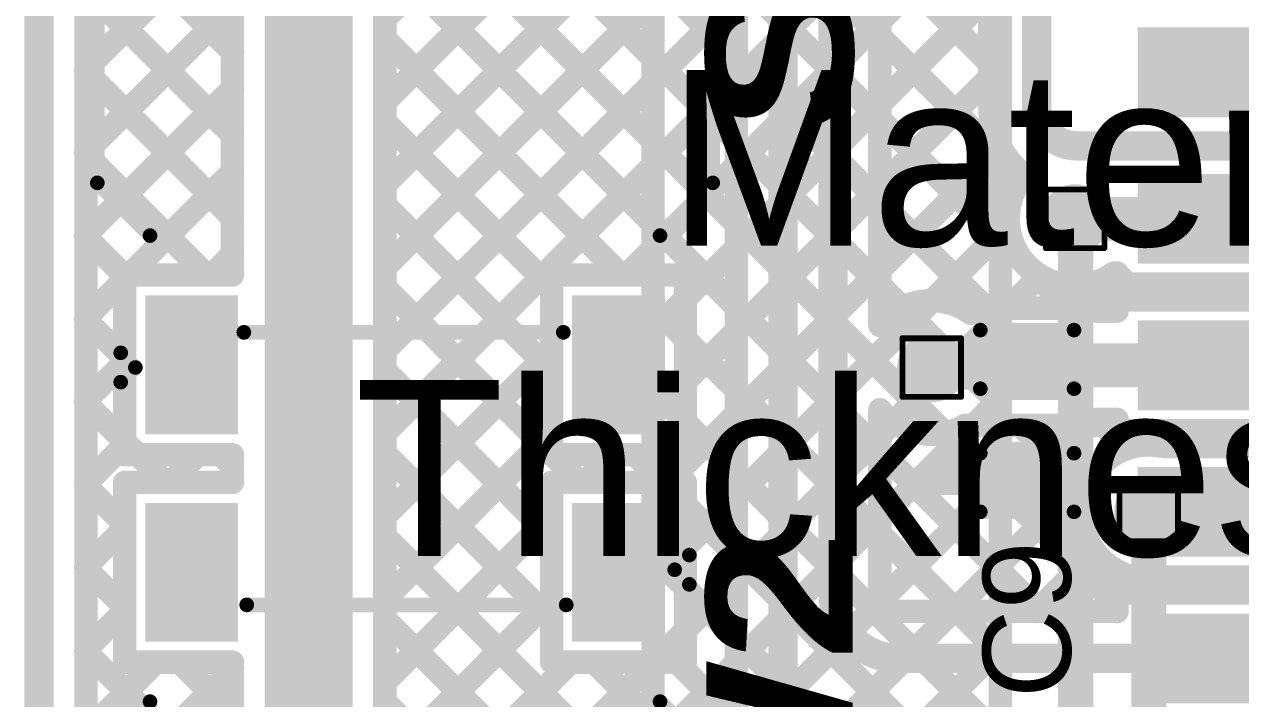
# Model space of a CAD drawing. Header units: inches. Extents: x -17 to 443, y -40 to 218.
# Drawn here: x 85.28 to 95.82, y 144 to 149.84 of the extents above; entities that cross this region are included whole.
import ezdxf

# ---------------------------------------------------------------- set-up
doc = ezdxf.new("R2010")
doc.units = ezdxf.units.IN
for name, color, linetype in [('Bottom Layer', 5, 'Continuous'), ('Drill Drawing', 1, 'Continuous'), ('Fabrication', 76, 'Continuous'), ('Top Layer', 1, 'Continuous'), ('Top Overlay', 2, 'Continuous'), ('Top Paste', 8, 'Continuous'), ('Top Solder', 216, 'Continuous'), ('Via Holes', 16, 'Continuous')]:
    doc.layers.add(name, color=color, linetype=linetype)
doc.styles.add('Arial', font='', dxfattribs={"height": 0.2})
doc.styles.add('Arial Black_Bold', font='', dxfattribs={"height": 0.2})
doc.styles.get('Arial').set_extended_font_data('Arial')
doc.styles.get('Arial Black_Bold').set_extended_font_data('Arial Black', bold=True)

# ---------------------------------------------------------------- blocks, each defined once
blk = doc.blocks.new('14_SO_26')
at = {"layer": 'Top Layer'}
for points in [[(-1.75, 4.097), (-1.75, 3.523), (-3.788, 3.523), (-3.788, 4.097)], [(3.788, 4.097), (3.788, 3.523), (1.75, 3.523), (1.75, 4.097)], [(-1.75, 2.827), (-1.75, 2.253), (-3.788, 2.253), (-3.788, 2.827)], [(3.788, 2.827), (3.788, 2.253), (1.75, 2.253), (1.75, 2.827)], [(-1.75, 1.557), (-1.75, 0.983), (-3.788, 0.983), (-3.788, 1.557)], [(3.788, 1.557), (3.788, 0.983), (1.75, 0.983), (1.75, 1.557)], [(-1.75, 0.287), (-1.75, -0.287), (-3.788, -0.287), (-3.788, 0.287)], [(3.788, 0.287), (3.788, -0.287), (1.75, -0.287), (1.75, 0.287)], [(-1.75, -0.983), (-1.75, -1.557), (-3.788, -1.557), (-3.788, -0.983)], [(3.788, -0.983), (3.788, -1.557), (1.75, -1.557), (1.75, -0.983)], [(-1.75, -2.253), (-1.75, -2.827), (-3.788, -2.827), (-3.788, -2.253)], [(3.788, -2.253), (3.788, -2.827), (1.75, -2.827), (1.75, -2.253)], [(-1.75, -3.523), (-1.75, -4.097), (-3.788, -4.097), (-3.788, -3.523)], [(3.788, -3.523), (3.788, -4.097), (1.75, -4.097), (1.75, -3.523)]]:
    blk.add_hatch(color=1, dxfattribs=at).paths.add_polyline_path(points)
at = {"layer": 'Top Paste'}
for points in [[(-1.75, 4.097), (-1.75, 3.523), (-3.788, 3.523), (-3.788, 4.097)], [(3.788, 4.097), (3.788, 3.523), (1.75, 3.523), (1.75, 4.097)], [(-1.75, 2.827), (-1.75, 2.253), (-3.788, 2.253), (-3.788, 2.827)], [(3.788, 2.827), (3.788, 2.253), (1.75, 2.253), (1.75, 2.827)], [(-1.75, 1.557), (-1.75, 0.983), (-3.788, 0.983), (-3.788, 1.557)], [(3.788, 1.557), (3.788, 0.983), (1.75, 0.983), (1.75, 1.557)], [(-1.75, 0.287), (-1.75, -0.287), (-3.788, -0.287), (-3.788, 0.287)], [(3.788, 0.287), (3.788, -0.287), (1.75, -0.287), (1.75, 0.287)], [(-1.75, -0.983), (-1.75, -1.557), (-3.788, -1.557), (-3.788, -0.983)], [(3.788, -0.983), (3.788, -1.557), (1.75, -1.557), (1.75, -0.983)], [(-1.75, -2.253), (-1.75, -2.827), (-3.788, -2.827), (-3.788, -2.253)], [(3.788, -2.253), (3.788, -2.827), (1.75, -2.827), (1.75, -2.253)], [(-1.75, -3.523), (-1.75, -4.097), (-3.788, -4.097), (-3.788, -3.523)], [(3.788, -3.523), (3.788, -4.097), (1.75, -4.097), (1.75, -3.523)]]:
    blk.add_hatch(color=8, dxfattribs=at).paths.add_polyline_path(points)
at = {"layer": 'Top Solder'}
for points in [[(-1.649, 4.199), (-1.649, 3.421), (-3.89, 3.421), (-3.89, 4.199)], [(3.89, 4.199), (3.89, 3.421), (1.649, 3.421), (1.649, 4.199)], [(-1.649, 2.929), (-1.649, 2.151), (-3.89, 2.151), (-3.89, 2.929)], [(3.89, 2.929), (3.89, 2.151), (1.649, 2.151), (1.649, 2.929)], [(-1.649, 1.659), (-1.649, 0.881), (-3.89, 0.881), (-3.89, 1.659)], [(3.89, 1.659), (3.89, 0.881), (1.649, 0.881), (1.649, 1.659)], [(-1.649, 0.389), (-1.649, -0.389), (-3.89, -0.389), (-3.89, 0.389)], [(3.89, 0.389), (3.89, -0.389), (1.649, -0.389), (1.649, 0.389)], [(-1.649, -0.881), (-1.649, -1.659), (-3.89, -1.659), (-3.89, -0.881)], [(3.89, -0.881), (3.89, -1.659), (1.649, -1.659), (1.649, -0.881)], [(-1.649, -2.151), (-1.649, -2.929), (-3.89, -2.929), (-3.89, -2.151)], [(3.89, -2.151), (3.89, -2.929), (1.649, -2.929), (1.649, -2.151)], [(-1.649, -3.421), (-1.649, -4.199), (-3.89, -4.199), (-3.89, -3.421)], [(3.89, -3.421), (3.89, -4.199), (1.649, -4.199), (1.649, -3.421)]]:
    blk.add_hatch(color=216, dxfattribs=at).paths.add_polyline_path(points)
at = {"layer": 'Top Overlay'}
for points, const_width in [([(-1.521, 4.401), (1.521, 4.401)], 0.152), ([(-4.166, 3.708), (-4.166, 3.962)], 0.2), ([(-4.166, 3.962), (-4.039, 3.835)], 0.2), ([(-4.166, 3.708), (-4.039, 3.835)], 0.2), ([(-1.521, -4.401), (1.521, -4.401)], 0.152)]:
    blk.add_lwpolyline(points, dxfattribs=dict(at, const_width=const_width))
for points, const_width in [([(-1.559, 4.401, 1), (-1.483, 4.401, 1)], 0.0762), ([(1.483, 4.401, 1), (1.56, 4.401, 1)], 0.0762), ([(-4.216, 3.962, 1), (-4.116, 3.962, 1)], 0.1), ([(-4.216, 3.962, 1), (-4.116, 3.962, 1)], 0.1), ([(-4.089, 3.835, 1), (-3.989, 3.835, 1)], 0.1), ([(-4.089, 3.835, 1), (-3.989, 3.835, 1)], 0.1), ([(-4.216, 3.708, 1), (-4.116, 3.708, 1)], 0.1), ([(-4.216, 3.708, 1), (-4.116, 3.708, 1)], 0.1), ([(-1.559, -4.401, 1), (-1.483, -4.401, 1)], 0.0762), ([(1.483, -4.401, 1), (1.56, -4.401, 1)], 0.0762)]:
    blk.add_lwpolyline(points, format="xyb", close=True, dxfattribs=dict(at, const_width=const_width))
blk = doc.blocks.new('TC_0522C_1_7_260G__86')
at = {"layer": 'Top Layer'}
for points in [[(-3.5, 2.15), (-2.5, 2.15), (-2.5, 1.55), (-3.5, 1.55)], [(2.5, 2.15), (3.5, 2.15), (3.5, 1.55), (2.5, 1.55)], [(-3.5, -1.55), (-2.5, -1.55), (-2.5, -2.15), (-3.5, -2.15)], [(2.5, -1.55), (3.5, -1.55), (3.5, -2.15), (2.5, -2.15)]]:
    blk.add_hatch(color=1, dxfattribs=at).paths.add_polyline_path(points)
at = {"layer": 'Top Paste'}
for points in [[(-3.5, 2.15), (-2.5, 2.15), (-2.5, 1.55), (-3.5, 1.55)], [(2.5, 2.15), (3.5, 2.15), (3.5, 1.55), (2.5, 1.55)], [(-3.5, -1.55), (-2.5, -1.55), (-2.5, -2.15), (-3.5, -2.15)], [(2.5, -1.55), (3.5, -1.55), (3.5, -2.15), (2.5, -2.15)]]:
    blk.add_hatch(color=8, dxfattribs=at).paths.add_polyline_path(points)
at = {"layer": 'Top Solder'}
for points in [[(-3.602, 2.252), (-2.398, 2.252), (-2.398, 1.448), (-3.602, 1.448)], [(2.398, 2.252), (3.602, 2.252), (3.602, 1.448), (2.398, 1.448)], [(-3.602, -1.448), (-2.398, -1.448), (-2.398, -2.252), (-3.602, -2.252)], [(2.398, -1.448), (3.602, -1.448), (3.602, -2.252), (2.398, -2.252)]]:
    blk.add_hatch(color=216, dxfattribs=at).paths.add_polyline_path(points)
at = {"layer": 'Top Overlay', "const_width": 0.127}
for points in [[(-1.88, 2.21), (-1.422, 2.667)], [(1.422, 2.667), (-1.422, 2.667)], [(1.88, 2.21), (1.422, 2.667)], [(-3.023, 2.337), (-3.15, 2.464)], [(-2.896, 2.464), (-3.15, 2.464)], [(-3.023, 2.337), (-2.896, 2.464)], [(2.718, -1.372), (2.718, 1.422)], [(-2.718, -1.372), (-2.718, 1.397)], [(-1.422, -2.667), (-1.88, -2.21)], [(1.422, -2.667), (1.88, -2.21)], [(1.422, -2.667), (-1.422, -2.667)]]:
    blk.add_lwpolyline(points, dxfattribs=at)
at = {"layer": 'Top Overlay', "const_width": 0.0635}
for points in [[(-1.454, 2.667, 1), (-1.391, 2.667, 1)], [(-1.454, 2.667, 1), (-1.391, 2.667, 1)], [(1.391, 2.667, 1), (1.454, 2.667, 1)], [(1.391, 2.667, 1), (1.454, 2.667, 1)], [(-3.181, 2.464, 1), (-3.118, 2.464, 1)], [(-3.181, 2.464, 1), (-3.118, 2.464, 1)], [(-2.927, 2.464, 1), (-2.864, 2.464, 1)], [(-2.927, 2.464, 1), (-2.864, 2.464, 1)], [(-3.054, 2.337, 1), (-2.991, 2.337, 1)], [(-3.054, 2.337, 1), (-2.991, 2.337, 1)], [(-1.911, 2.21, 1), (-1.848, 2.21, 1)], [(1.848, 2.21, 1), (1.911, 2.21, 1)], [(2.686, 1.422, 1), (2.75, 1.422, 1)], [(-2.75, 1.397, 1), (-2.686, 1.397, 1)], [(-2.75, -1.372, 1), (-2.686, -1.372, 1)], [(2.686, -1.372, 1), (2.75, -1.372, 1)], [(-1.911, -2.21, 1), (-1.848, -2.21, 1)], [(1.848, -2.21, 1), (1.911, -2.21, 1)], [(-1.454, -2.667, 1), (-1.391, -2.667, 1)], [(-1.454, -2.667, 1), (-1.391, -2.667, 1)], [(1.391, -2.667, 1), (1.454, -2.667, 1)], [(1.391, -2.667, 1), (1.454, -2.667, 1)]]:
    blk.add_lwpolyline(points, format="xyb", close=True, dxfattribs=at)
blk = doc.blocks.new('TC_0522C_1_7_260G__87')
at = {"layer": 'Top Layer'}
for points in [[(-3.5, 2.15), (-2.5, 2.15), (-2.5, 1.55), (-3.5, 1.55)], [(2.5, 2.15), (3.5, 2.15), (3.5, 1.55), (2.5, 1.55)], [(-3.5, -1.55), (-2.5, -1.55), (-2.5, -2.15), (-3.5, -2.15)], [(2.5, -1.55), (3.5, -1.55), (3.5, -2.15), (2.5, -2.15)]]:
    blk.add_hatch(color=1, dxfattribs=at).paths.add_polyline_path(points)
at = {"layer": 'Top Paste'}
for points in [[(-3.5, 2.15), (-2.5, 2.15), (-2.5, 1.55), (-3.5, 1.55)], [(2.5, 2.15), (3.5, 2.15), (3.5, 1.55), (2.5, 1.55)], [(-3.5, -1.55), (-2.5, -1.55), (-2.5, -2.15), (-3.5, -2.15)], [(2.5, -1.55), (3.5, -1.55), (3.5, -2.15), (2.5, -2.15)]]:
    blk.add_hatch(color=8, dxfattribs=at).paths.add_polyline_path(points)
at = {"layer": 'Top Solder'}
for points in [[(-3.602, 2.252), (-2.398, 2.252), (-2.398, 1.448), (-3.602, 1.448)], [(2.398, 2.252), (3.602, 2.252), (3.602, 1.448), (2.398, 1.448)], [(-3.602, -1.448), (-2.398, -1.448), (-2.398, -2.252), (-3.602, -2.252)], [(2.398, -1.448), (3.602, -1.448), (3.602, -2.252), (2.398, -2.252)]]:
    blk.add_hatch(color=216, dxfattribs=at).paths.add_polyline_path(points)
at = {"layer": 'Top Overlay', "const_width": 0.127}
for points in [[(-1.422, 2.667), (-1.88, 2.21)], [(-1.422, 2.667), (1.422, 2.667)], [(1.422, 2.667), (1.88, 2.21)], [(-3.15, 2.464), (-3.023, 2.337)], [(-3.15, 2.464), (-2.896, 2.464)], [(-2.896, 2.464), (-3.023, 2.337)], [(2.718, 1.422), (2.718, -1.372)], [(-2.718, 1.397), (-2.718, -1.372)], [(-1.88, -2.21), (-1.422, -2.667)], [(1.88, -2.21), (1.422, -2.667)], [(-1.422, -2.667), (1.422, -2.667)]]:
    blk.add_lwpolyline(points, dxfattribs=at)
at = {"layer": 'Top Overlay', "const_width": 0.0635}
for points in [[(-1.454, 2.667, 1), (-1.391, 2.667, 1)], [(-1.454, 2.667, 1), (-1.391, 2.667, 1)], [(1.391, 2.667, 1), (1.454, 2.667, 1)], [(1.391, 2.667, 1), (1.454, 2.667, 1)], [(-3.181, 2.464, 1), (-3.118, 2.464, 1)], [(-3.181, 2.464, 1), (-3.118, 2.464, 1)], [(-2.927, 2.464, 1), (-2.864, 2.464, 1)], [(-2.927, 2.464, 1), (-2.864, 2.464, 1)], [(-3.054, 2.337, 1), (-2.991, 2.337, 1)], [(-3.054, 2.337, 1), (-2.991, 2.337, 1)], [(-1.911, 2.21, 1), (-1.848, 2.21, 1)], [(1.848, 2.21, 1), (1.911, 2.21, 1)], [(2.686, 1.422, 1), (2.75, 1.422, 1)], [(-2.75, 1.397, 1), (-2.686, 1.397, 1)], [(-2.75, -1.372, 1), (-2.686, -1.372, 1)], [(2.686, -1.372, 1), (2.75, -1.372, 1)], [(-1.911, -2.21, 1), (-1.848, -2.21, 1)], [(1.848, -2.21, 1), (1.911, -2.21, 1)], [(-1.454, -2.667, 1), (-1.391, -2.667, 1)], [(-1.454, -2.667, 1), (-1.391, -2.667, 1)], [(1.391, -2.667, 1), (1.454, -2.667, 1)], [(1.391, -2.667, 1), (1.454, -2.667, 1)]]:
    blk.add_lwpolyline(points, format="xyb", close=True, dxfattribs=at)
blk = doc.blocks.new('C___0402_255')
at = {"layer": 'Top Layer'}
for points in [[(-0.699, -0.318), (-0.699, 0.317), (-0.241, 0.317), (-0.241, -0.318)], [(0.241, -0.318), (0.241, 0.317), (0.699, 0.317), (0.699, -0.318)]]:
    blk.add_hatch(color=1, dxfattribs=at).paths.add_polyline_path(points)
at = {"layer": 'Top Paste'}
for points in [[(-0.699, -0.318), (-0.699, 0.317), (-0.241, 0.317), (-0.241, -0.318)], [(0.241, -0.318), (0.241, 0.317), (0.699, 0.317), (0.699, -0.318)]]:
    blk.add_hatch(color=8, dxfattribs=at).paths.add_polyline_path(points)
at = {"layer": 'Top Solder'}
for points in [[(-0.758, -0.377), (-0.758, 0.377), (-0.181, 0.377), (-0.181, -0.377)], [(0.181, -0.377), (0.181, 0.377), (0.758, 0.377), (0.758, -0.377)]]:
    blk.add_hatch(color=216, dxfattribs=at).paths.add_polyline_path(points)
at = {"layer": 'Top Overlay', "const_width": 0.127}
for points in [[(-0.787, -0.406), (-0.787, 0.406)], [(-0.279, 0.406), (-0.787, 0.406)], [(0.787, 0.406), (0.279, 0.406)], [(0.787, -0.406), (0.787, 0.406)], [(-0.279, -0.406), (-0.787, -0.406)], [(0.787, -0.406), (0.279, -0.406)]]:
    blk.add_lwpolyline(points, dxfattribs=at)
at = {"layer": 'Top Overlay', "const_width": 0.0635}
for points in [[(-0.819, 0.406, 1), (-0.756, 0.406, 1)], [(-0.819, 0.406, 1), (-0.756, 0.406, 1)], [(-0.311, 0.406, 1), (-0.248, 0.406, 1)], [(0.248, 0.406, 1), (0.311, 0.406, 1)], [(0.756, 0.406, 1), (0.819, 0.406, 1)], [(0.756, 0.406, 1), (0.819, 0.406, 1)], [(-0.819, -0.406, 1), (-0.756, -0.406, 1)], [(-0.819, -0.406, 1), (-0.756, -0.406, 1)], [(-0.311, -0.406, 1), (-0.248, -0.406, 1)], [(0.248, -0.406, 1), (0.311, -0.406, 1)], [(0.756, -0.406, 1), (0.819, -0.406, 1)], [(0.756, -0.406, 1), (0.819, -0.406, 1)]]:
    blk.add_lwpolyline(points, format="xyb", close=True, dxfattribs=at)

msp = doc.modelspace()

# ---------------------------------------------------------------- hatches: boundary and pattern name
at = {"layer": 'Bottom Layer'}
h = msp.add_hatch(color=5, dxfattribs=at)
edge = h.paths.add_edge_path()
edge.add_arc((94.385, 148.159), 0.3, 0, 360)
h = msp.add_hatch(color=5, dxfattribs=at)
edge = h.paths.add_edge_path()
edge.add_arc((93.142, 146.87), 0.3, 0, 360)
h = msp.add_hatch(color=5, dxfattribs=at)
edge = h.paths.add_edge_path()
edge.add_arc((95.023, 145.619), 0.3, 0, 360)
at = {"layer": 'Top Layer'}
h = msp.add_hatch(color=1, dxfattribs=at)
edge = h.paths.add_edge_path()
edge.add_arc((94.385, 148.159), 0.3, 0, 360)
h = msp.add_hatch(color=1, dxfattribs=at)
edge = h.paths.add_edge_path()
edge.add_arc((93.142, 146.87), 0.3, 0, 360)
h = msp.add_hatch(color=1, dxfattribs=at)
edge = h.paths.add_edge_path()
edge.add_arc((95.023, 145.619), 0.3, 0, 360)
at = {"layer": 'Via Holes'}
h = msp.add_hatch(color=7, dxfattribs=at)
edge = h.paths.add_edge_path()
edge.add_arc((94.385, 148.159), 0.15, 0, 360)
h = msp.add_hatch(color=7, dxfattribs=at)
edge = h.paths.add_edge_path()
edge.add_arc((93.142, 146.87), 0.15, 0, 360)
h = msp.add_hatch(color=7, dxfattribs=at)
edge = h.paths.add_edge_path()
edge.add_arc((95.023, 145.619), 0.15, 0, 360)

# ---------------------------------------------------------------- linework, layer by layer
at = {"layer": 'Bottom Layer'}
for points, const_width in [([(90.727, 149.341), (93.62, 152.234)], 0.203), ([(91.426, 151.725), (93.736, 149.416)], 0.203), ([(90.727, 148.623), (93.62, 151.515)], 0.203), ([(91.107, 151.326), (93.736, 148.697)], 0.203), ([(90.727, 139.497), (90.727, 151.117)], 0.203), ([(90.727, 150.988), (93.736, 147.979)], 0.203), ([(90.727, 147.904), (93.474, 150.651)], 0.203), ([(90.727, 150.269), (93.736, 147.261)], 0.203), ([(90.727, 147.186), (93.736, 150.195)], 0.203), ([(93.736, 150.214), (93.736, 140.126)], 0.203), ([(90.727, 149.551), (93.736, 146.542)], 0.203), ([(90.727, 146.468), (93.736, 149.476)], 0.203), ([(90.727, 148.833), (93.736, 145.824)], 0.203), ([(90.727, 145.749), (93.736, 148.758)], 0.203), ([(94.39, 133.382), (94.39, 148.154)], 0.305), ([(94.385, 148.159), (94.39, 148.154)], 0.254), ([(94.537, 148.159), (94.568, 148.129)], 0.254), ([(90.727, 148.114), (93.736, 145.105)], 0.203), ([(90.727, 145.031), (93.736, 148.04)], 0.203), ([(90.727, 147.396), (93.736, 144.387)], 0.203), ([(90.727, 144.312), (93.736, 147.321)], 0.203), ([(90.727, 144.312), (93.736, 147.321)], 0.203), ([(90.727, 146.677), (93.736, 143.668)], 0.203), ([(90.727, 143.594), (93.736, 146.603)], 0.203), ([(90.727, 145.959), (93.736, 142.95)], 0.203), ([(90.727, 142.875), (93.736, 145.884)], 0.203), ([(95.023, 136.479), (95.023, 145.619)], 0.305), ([(90.727, 145.24), (93.736, 142.232)], 0.203), ([(90.727, 142.157), (93.736, 145.166)], 0.203), ([(90.727, 144.522), (93.736, 141.513)], 0.203), ([(90.727, 141.439), (93.736, 144.447)], 0.203)]:
    msp.add_lwpolyline(points, dxfattribs=dict(at, const_width=const_width))
for points, const_width in [([(90.676, 149.551, 1), (90.778, 149.551, 1)], 0.102), ([(93.685, 149.476, 1), (93.786, 149.476, 1)], 0.102), ([(93.685, 149.416, 1), (93.786, 149.416, 1)], 0.102), ([(90.676, 149.341, 1), (90.778, 149.341, 1)], 0.102), ([(90.676, 148.833, 1), (90.778, 148.833, 1)], 0.102), ([(93.685, 148.758, 1), (93.786, 148.758, 1)], 0.102), ([(93.685, 148.697, 1), (93.786, 148.697, 1)], 0.102), ([(90.676, 148.623, 1), (90.778, 148.623, 1)], 0.102), ([(94.314, 148.154, 1), (94.467, 148.154, 1)], 0.152), ([(94.321, 148.159, 1), (94.448, 148.159, 1)], 0.127), ([(94.327, 148.154, 1), (94.454, 148.154, 1)], 0.127), ([(94.474, 148.159, 1), (94.601, 148.159, 1)], 0.127), ([(94.504, 148.129, 1), (94.631, 148.129, 1)], 0.127), ([(90.676, 148.114, 1), (90.778, 148.114, 1)], 0.102), ([(93.685, 148.04, 1), (93.786, 148.04, 1)], 0.102), ([(93.685, 147.979, 1), (93.786, 147.979, 1)], 0.102), ([(90.676, 147.904, 1), (90.778, 147.904, 1)], 0.102), ([(90.676, 147.396, 1), (90.778, 147.396, 1)], 0.102), ([(93.685, 147.321, 1), (93.786, 147.321, 1)], 0.102), ([(93.685, 147.321, 1), (93.786, 147.321, 1)], 0.102), ([(90.676, 147.186, 1), (90.778, 147.186, 1)], 0.102), ([(93.685, 147.261, 1), (93.786, 147.261, 1)], 0.102), ([(90.676, 146.677, 1), (90.778, 146.677, 1)], 0.102), ([(93.685, 146.603, 1), (93.786, 146.603, 1)], 0.102), ([(93.685, 146.542, 1), (93.786, 146.542, 1)], 0.102), ([(90.676, 146.468, 1), (90.778, 146.468, 1)], 0.102), ([(90.676, 145.959, 1), (90.778, 145.959, 1)], 0.102), ([(93.685, 145.884, 1), (93.786, 145.884, 1)], 0.102), ([(93.685, 145.824, 1), (93.786, 145.824, 1)], 0.102), ([(90.676, 145.749, 1), (90.778, 145.749, 1)], 0.102), ([(94.946, 145.619, 1), (95.099, 145.619, 1)], 0.152), ([(90.676, 145.24, 1), (90.778, 145.24, 1)], 0.102), ([(93.685, 145.166, 1), (93.786, 145.166, 1)], 0.102), ([(93.685, 145.105, 1), (93.786, 145.105, 1)], 0.102), ([(90.676, 145.031, 1), (90.778, 145.031, 1)], 0.102), ([(90.676, 144.522, 1), (90.778, 144.522, 1)], 0.102), ([(93.685, 144.447, 1), (93.786, 144.447, 1)], 0.102), ([(93.685, 144.387, 1), (93.786, 144.387, 1)], 0.102), ([(90.676, 144.312, 1), (90.778, 144.312, 1)], 0.102), ([(90.676, 144.312, 1), (90.778, 144.312, 1)], 0.102)]:
    msp.add_lwpolyline(points, format="xyb", close=True, dxfattribs=dict(at, const_width=const_width))
at = {"layer": 'Drill Drawing', "const_width": 0.0508}
for points in [[(94.131, 148.413), (94.639, 148.413)], [(94.131, 147.905), (94.131, 148.413)], [(94.639, 147.905), (94.639, 148.413)], [(94.131, 147.905), (94.639, 147.905)], [(92.888, 147.124), (93.396, 147.124)], [(92.888, 146.616), (92.888, 147.124)], [(93.396, 146.616), (93.396, 147.124)], [(92.888, 146.616), (93.396, 146.616)], [(94.769, 145.873), (95.277, 145.873)], [(94.769, 145.365), (94.769, 145.873)], [(95.277, 145.365), (95.277, 145.873)], [(94.769, 145.365), (95.277, 145.365)]]:
    msp.add_lwpolyline(points, dxfattribs=at)
at = {"layer": 'Drill Drawing', "const_width": 0.0254}
for points in [[(94.118, 148.413, 1), (94.143, 148.413, 1)], [(94.118, 148.413, 1), (94.143, 148.413, 1)], [(94.626, 148.413, 1), (94.651, 148.413, 1)], [(94.626, 148.413, 1), (94.651, 148.413, 1)], [(94.118, 147.905, 1), (94.143, 147.905, 1)], [(94.118, 147.905, 1), (94.143, 147.905, 1)], [(94.626, 147.905, 1), (94.651, 147.905, 1)], [(94.626, 147.905, 1), (94.651, 147.905, 1)], [(92.875, 147.124, 1), (92.901, 147.124, 1)], [(92.875, 147.124, 1), (92.901, 147.124, 1)], [(93.383, 147.124, 1), (93.409, 147.124, 1)], [(93.383, 147.124, 1), (93.409, 147.124, 1)], [(92.875, 146.616, 1), (92.901, 146.616, 1)], [(92.875, 146.616, 1), (92.901, 146.616, 1)], [(93.383, 146.616, 1), (93.409, 146.616, 1)], [(93.383, 146.616, 1), (93.409, 146.616, 1)], [(94.756, 145.873, 1), (94.781, 145.873, 1)], [(94.756, 145.873, 1), (94.781, 145.873, 1)], [(95.264, 145.873, 1), (95.289, 145.873, 1)], [(95.264, 145.873, 1), (95.289, 145.873, 1)], [(94.756, 145.365, 1), (94.781, 145.365, 1)], [(94.756, 145.365, 1), (94.781, 145.365, 1)], [(95.264, 145.365, 1), (95.289, 145.365, 1)], [(95.264, 145.365, 1), (95.289, 145.365, 1)]]:
    msp.add_lwpolyline(points, format="xyb", close=True, dxfattribs=at)
at = {"layer": 'Top Layer'}
for points, const_width in [([(85.404, 139.682), (85.404, 159.24)], 0.254), ([(87.741, 141.898), (87.741, 157.075)], 0.762), ([(87.081, 147.672), (87.081, 156.386)], 0.203), ([(88.402, 141.898), (88.402, 153.494)], 0.203), ([(88.402, 152.595), (91.448, 149.548)], 0.203), ([(88.402, 149.171), (91.747, 152.517)], 0.203), ([(88.402, 149.89), (90.626, 152.114)], 0.203), ([(88.402, 151.876), (91.448, 148.83)], 0.203), ([(88.402, 148.453), (91.69, 151.741)], 0.203), ([(88.402, 151.158), (91.448, 148.112)], 0.203), ([(85.811, 139.682), (85.811, 151.054)], 0.203), ([(85.811, 150.875), (87.081, 149.605)], 0.203), ([(91.448, 143.36), (91.448, 150.912)], 0.203), ([(91.854, 143.36), (91.854, 150.912)], 0.254), ([(88.402, 147.734), (91.448, 150.781)], 0.203), ([(92.286, 144.92), (92.286, 150.737)], 0.254), ([(85.811, 149.454), (87.081, 150.724)], 0.203), ([(92.692, 147.236), (92.692, 150.737)], 0.203), ([(92.692, 149.87), (93.474, 150.651)], 0.203), ([(94.051, 149.142), (94.051, 150.699)], 0.254), ([(88.402, 150.439), (91.448, 147.393)], 0.203), ([(92.692, 150.459), (93.645, 149.507)], 0.203), ([(93.645, 149.142), (93.645, 150.287)], 0.203), ([(85.811, 150.156), (87.081, 148.886)], 0.203), ([(88.402, 147.016), (91.448, 150.062)], 0.203), ([(92.692, 149.152), (93.645, 150.104)], 0.203), ([(85.811, 148.736), (87.081, 150.006)], 0.203), ([(88.402, 149.721), (90.45, 147.672)], 0.203), ([(92.692, 149.741), (93.923, 148.51)], 0.203), ([(85.811, 149.438), (87.081, 148.168)], 0.203), ([(92.692, 148.433), (93.645, 149.386)], 0.203), ([(85.811, 148.017), (87.081, 149.287)], 0.203), ([(88.402, 146.298), (91.448, 149.344)], 0.203), ([(88.402, 149.002), (89.847, 147.557)], 0.203), ([(92.692, 149.022), (94.33, 147.385)], 0.203), ([(92.692, 147.715), (93.745, 148.767)], 0.203), ([(94.403, 148.791), (97.595, 148.791)], 0.254), ([(85.811, 148.72), (86.858, 147.672)], 0.203), ([(86.184, 147.672), (87.081, 148.569)], 0.203), ([(90.495, 147.672), (91.448, 148.625)], 0.203), ([(88.402, 148.284), (89.847, 146.838)], 0.203), ([(92.692, 148.304), (93.612, 147.385)], 0.203), ([(94.385, 148.159), (96.047, 148.159)], 0.381), ([(93.146, 147.45), (93.807, 148.111)], 0.203), ([(85.811, 148.001), (86.147, 147.665)], 0.203), ([(86.903, 147.672), (87.081, 147.851)], 0.203), ([(91.006, 147.465), (91.448, 147.907)], 0.203), ([(85.811, 147.299), (86.147, 147.636)], 0.203), ([(86.147, 147.672), (87.081, 147.672)], 0.203), ([(86.147, 146.114), (86.147, 147.672)], 0.203), ([(89.847, 147.672), (91.006, 147.672)], 0.203), ([(89.847, 146.114), (89.847, 147.672)], 0.203), ([(91.006, 146.114), (91.006, 147.672)], 0.203), ([(93.799, 147.385), (94.081, 147.666)], 0.203), ([(94.518, 147.385), (94.748, 147.615)], 0.203), ([(94.748, 147.593), (94.748, 147.69)], 0.203), ([(94.748, 147.685), (94.84, 147.593)], 0.203), ([(94.748, 147.593), (97.345, 147.593)], 0.203), ([(94.84, 147.593), (94.977, 147.456)], 0.203), ([(95.307, 147.456), (95.445, 147.593)], 0.203), ([(95.307, 147.456), (95.445, 147.593)], 0.203), ([(95.558, 147.593), (95.696, 147.456)], 0.203), ([(88.402, 147.566), (89.847, 146.12)], 0.203), ([(92.692, 147.585), (92.887, 147.391)], 0.203), ([(93.408, 147.385), (94.565, 147.385)], 0.203), ([(94.748, 147.456), (97.345, 147.456)], 0.203), ([(94.748, 147.359), (94.748, 147.456)], 0.203), ([(85.811, 147.283), (86.147, 146.946)], 0.203), ([(94.565, 147.359), (94.748, 147.359)], 0.203), ([(91.006, 146.747), (91.448, 147.189)], 0.203), ([(91.006, 147.116), (91.448, 146.675)], 0.203), ([(88.402, 145.579), (89.847, 147.025)], 0.203), ([(93.142, 146.87), (93.969, 146.87)], 0.381), ([(93.988, 146.889), (96.047, 146.889)], 0.381), ([(85.811, 146.581), (86.147, 146.917)], 0.203), ([(88.402, 146.847), (89.847, 145.401)], 0.203), ([(85.811, 146.564), (86.147, 146.228)], 0.203), ([(90.852, 145.875), (91.448, 146.47)], 0.203), ([(92.692, 144.92), (92.692, 146.505)], 0.203), ([(91.006, 146.398), (91.448, 145.956)], 0.203), ([(92.692, 146.278), (92.81, 146.395)], 0.203), ([(92.692, 145.559), (93.502, 146.369)], 0.203), ([(92.706, 144.855), (94.22, 146.369)], 0.203), ([(92.706, 144.855), (94.22, 146.369)], 0.203), ([(93.432, 146.369), (94.565, 146.369)], 0.203), ([(93.909, 146.369), (94.473, 145.804)], 0.203), ([(94.565, 146.42), (94.748, 146.42)], 0.203), ([(94.577, 146.42), (94.81, 146.186)], 0.203), ([(94.748, 146.323), (94.748, 146.42)], 0.203), ([(86.147, 146.228), (86.262, 146.114)], 0.203), ([(88.402, 144.861), (89.847, 146.307)], 0.203), ([(93.257, 146.302), (94.748, 144.811)], 0.203), ([(94.748, 146.323), (97.345, 146.323)], 0.203), ([(94.756, 146.186), (94.893, 146.323)], 0.203), ([(95.392, 146.323), (95.529, 146.186)], 0.203), ([(95.474, 146.186), (95.611, 146.323)], 0.203), ([(85.811, 145.862), (86.147, 146.199)], 0.203), ([(88.402, 146.129), (89.847, 144.683)], 0.203), ([(92.692, 146.149), (94.085, 144.756)], 0.203), ([(93.326, 144.756), (94.748, 146.178)], 0.203), ([(94.748, 146.186), (94.901, 146.186)], 0.203), ([(95.145, 146.186), (97.345, 146.186)], 0.203), ([(86.147, 146.114), (87.081, 146.114)], 0.203), ([(86.262, 146.114), (86.501, 145.875)], 0.203), ([(86.542, 145.875), (86.781, 146.114)], 0.203), ([(86.98, 146.114), (87.081, 146.013)], 0.203), ([(87.081, 145.875), (87.081, 146.114)], 0.203), ([(89.847, 146.114), (91.006, 146.114)], 0.203), ([(89.854, 146.114), (90.093, 145.875)], 0.203), ([(90.134, 145.875), (90.373, 146.114)], 0.203), ([(90.572, 146.114), (90.811, 145.875)], 0.203), ([(93.154, 145.918), (93.957, 145.918)], 0.305), ([(93.957, 145.918), (93.969, 145.93)], 0.305), ([(85.811, 145.846), (86.147, 145.509)], 0.203), ([(86.147, 145.875), (87.081, 145.875)], 0.203), ([(86.147, 144.316), (86.147, 145.875)], 0.203), ([(89.847, 145.875), (91.006, 145.875)], 0.203), ([(89.847, 144.316), (89.847, 145.875)], 0.203), ([(91.006, 144.316), (91.006, 145.875)], 0.203), ([(91.006, 145.31), (91.448, 145.752)], 0.203), ([(95.023, 145.619), (96.047, 145.619)], 0.381), ([(91.006, 145.679), (91.448, 145.238)], 0.203), ([(88.402, 144.142), (89.847, 145.588)], 0.203), ([(85.811, 145.144), (86.147, 145.48)], 0.203), ([(88.402, 145.41), (92.41, 141.402)], 0.203), ([(92.692, 145.43), (93.367, 144.756)], 0.203), ([(94.044, 144.756), (94.56, 145.271)], 0.203), ([(85.811, 145.127), (86.147, 144.791)], 0.203), ([(91.006, 144.592), (91.448, 145.033)], 0.203), ([(91.006, 144.961), (91.448, 144.519)], 0.203), ([(94.748, 145.053), (94.901, 145.053)], 0.203), ([(94.923, 144.916), (95.047, 145.041)], 0.203), ([(95.145, 145.053), (97.345, 145.053)], 0.203), ([(95.225, 145.053), (95.362, 144.916)], 0.203), ([(95.641, 144.916), (95.778, 145.053)], 0.203), ([(88.402, 143.424), (89.847, 144.87)], 0.203), ([(94.748, 144.916), (97.345, 144.916)], 0.203), ([(94.748, 144.756), (94.748, 144.916)], 0.203), ([(85.811, 144.425), (86.147, 144.762)], 0.203), ([(92.857, 144.756), (94.748, 144.756)], 0.203), ([(88.402, 144.692), (91.668, 141.426)], 0.203), ([(85.811, 144.409), (87.081, 143.139)], 0.203), ([(92.857, 144.349), (96.047, 144.349)], 0.254), ([(85.811, 143.707), (86.42, 144.316)], 0.203), ([(85.811, 142.988), (87.081, 144.258)], 0.203), ([(86.147, 144.316), (87.081, 144.316)], 0.203), ([(86.623, 144.316), (87.081, 143.857)], 0.203), ([(87.081, 141.898), (87.081, 144.316)], 0.203), ([(88.402, 141.987), (90.73, 144.316)], 0.203), ([(88.402, 142.706), (90.012, 144.316)], 0.203), ([(88.628, 141.495), (91.448, 144.315)], 0.203), ([(89.847, 144.316), (91.006, 144.316)], 0.203), ([(90.215, 144.316), (91.48, 143.05)], 0.203), ([(90.933, 144.316), (91.448, 143.801)], 0.203), ([(88.402, 143.974), (90.949, 141.426)], 0.203)]:
    msp.add_lwpolyline(points, dxfattribs=dict(at, const_width=const_width))
for points, const_width in [([(88.351, 149.89, 1), (88.452, 149.89, 1)], 0.102), ([(92.642, 149.87, 1), (92.743, 149.87, 1)], 0.102), ([(88.351, 149.721, 1), (88.452, 149.721, 1)], 0.102), ([(92.642, 149.741, 1), (92.743, 149.741, 1)], 0.102), ([(87.03, 149.605, 1), (87.132, 149.605, 1)], 0.102), ([(91.397, 149.548, 1), (91.499, 149.548, 1)], 0.102), ([(93.594, 149.507, 1), (93.696, 149.507, 1)], 0.102), ([(85.76, 149.454, 1), (85.862, 149.454, 1)], 0.102), ([(85.76, 149.438, 1), (85.862, 149.438, 1)], 0.102), ([(93.594, 149.386, 1), (93.696, 149.386, 1)], 0.102), ([(87.03, 149.287, 1), (87.132, 149.287, 1)], 0.102), ([(91.397, 149.344, 1), (91.499, 149.344, 1)], 0.102), ([(88.351, 149.171, 1), (88.452, 149.171, 1)], 0.102), ([(92.642, 149.152, 1), (92.743, 149.152, 1)], 0.102), ([(93.594, 149.142, 1), (93.696, 149.142, 1)], 0.102), ([(93.594, 149.142, 1), (93.696, 149.142, 1)], 0.102), ([(93.988, 149.142, 1), (94.115, 149.142, 1)], 0.127), ([(93.988, 149.142, 1), (94.115, 149.142, 1)], 0.127), ([(88.351, 149.002, 1), (88.452, 149.002, 1)], 0.102), ([(92.642, 149.022, 1), (92.743, 149.022, 1)], 0.102), ([(87.03, 148.886, 1), (87.132, 148.886, 1)], 0.102), ([(91.397, 148.83, 1), (91.499, 148.83, 1)], 0.102), ([(93.694, 148.767, 1), (93.795, 148.767, 1)], 0.102), ([(94.34, 148.791, 1), (94.467, 148.791, 1)], 0.127), ([(94.34, 148.791, 1), (94.467, 148.791, 1)], 0.127), ([(85.76, 148.736, 1), (85.862, 148.736, 1)], 0.102), ([(85.76, 148.72, 1), (85.862, 148.72, 1)], 0.102), ([(87.03, 148.569, 1), (87.132, 148.569, 1)], 0.102), ([(91.397, 148.625, 1), (91.499, 148.625, 1)], 0.102), ([(88.351, 148.453, 1), (88.452, 148.453, 1)], 0.102), ([(93.872, 148.51, 1), (93.974, 148.51, 1)], 0.102), ([(93.895, 148.538, 1), (93.997, 148.538, 1)], 0.102), ([(93.895, 148.538, 1), (93.997, 148.538, 1)], 0.102), ([(92.642, 148.433, 1), (92.743, 148.433, 1)], 0.102), ([(88.351, 148.284, 1), (88.452, 148.284, 1)], 0.102), ([(92.642, 148.304, 1), (92.743, 148.304, 1)], 0.102), ([(94.289, 148.159, 1), (94.48, 148.159, 1)], 0.191), ([(87.03, 148.168, 1), (87.132, 148.168, 1)], 0.102), ([(85.76, 148.017, 1), (85.862, 148.017, 1)], 0.102), ([(91.397, 148.112, 1), (91.499, 148.112, 1)], 0.102), ([(93.756, 148.111, 1), (93.858, 148.111, 1)], 0.102), ([(85.76, 148.001, 1), (85.862, 148.001, 1)], 0.102), ([(87.03, 147.851, 1), (87.132, 147.851, 1)], 0.102), ([(91.397, 147.907, 1), (91.499, 147.907, 1)], 0.102), ([(88.351, 147.734, 1), (88.452, 147.734, 1)], 0.102), ([(92.642, 147.715, 1), (92.743, 147.715, 1)], 0.102), ([(86.097, 147.672, 1), (86.198, 147.672, 1)], 0.102), ([(86.097, 147.672, 1), (86.198, 147.672, 1)], 0.102), ([(86.097, 147.665, 1), (86.198, 147.665, 1)], 0.102), ([(86.097, 147.636, 1), (86.198, 147.636, 1)], 0.102), ([(86.134, 147.672, 1), (86.235, 147.672, 1)], 0.102), ([(86.807, 147.672, 1), (86.909, 147.672, 1)], 0.102), ([(86.852, 147.672, 1), (86.954, 147.672, 1)], 0.102), ([(87.03, 147.672, 1), (87.132, 147.672, 1)], 0.102), ([(87.03, 147.672, 1), (87.132, 147.672, 1)], 0.102), ([(89.797, 147.672, 1), (89.898, 147.672, 1)], 0.102), ([(89.797, 147.672, 1), (89.898, 147.672, 1)], 0.102), ([(90.399, 147.672, 1), (90.501, 147.672, 1)], 0.102), ([(90.444, 147.672, 1), (90.546, 147.672, 1)], 0.102), ([(90.955, 147.672, 1), (91.057, 147.672, 1)], 0.102), ([(90.955, 147.672, 1), (91.057, 147.672, 1)], 0.102), ([(94.03, 147.666, 1), (94.132, 147.666, 1)], 0.102), ([(94.673, 147.69, 1), (94.774, 147.69, 1)], 0.102), ([(94.697, 147.69, 1), (94.799, 147.69, 1)], 0.102), ([(94.697, 147.685, 1), (94.799, 147.685, 1)], 0.102), ([(94.697, 147.615, 1), (94.799, 147.615, 1)], 0.102), ([(94.697, 147.593, 1), (94.799, 147.593, 1)], 0.102), ([(94.697, 147.593, 1), (94.799, 147.593, 1)], 0.102), ([(94.789, 147.593, 1), (94.891, 147.593, 1)], 0.102), ([(94.789, 147.593, 1), (94.891, 147.593, 1)], 0.102), ([(95.394, 147.593, 1), (95.495, 147.593, 1)], 0.102), ([(95.394, 147.593, 1), (95.495, 147.593, 1)], 0.102), ([(95.508, 147.593, 1), (95.609, 147.593, 1)], 0.102), ([(88.351, 147.566, 1), (88.452, 147.566, 1)], 0.102), ([(89.797, 147.557, 1), (89.898, 147.557, 1)], 0.102), ([(92.642, 147.585, 1), (92.743, 147.585, 1)], 0.102), ([(90.955, 147.465, 1), (91.057, 147.465, 1)], 0.102), ([(91.397, 147.393, 1), (91.499, 147.393, 1)], 0.102), ([(92.837, 147.391, 1), (92.938, 147.391, 1)], 0.102), ([(93.095, 147.45, 1), (93.197, 147.45, 1)], 0.102), ([(93.357, 147.385, 1), (93.459, 147.385, 1)], 0.102), ([(93.357, 147.385, 1), (93.459, 147.385, 1)], 0.102), ([(93.357, 147.385, 1), (93.459, 147.385, 1)], 0.102), ([(93.561, 147.385, 1), (93.662, 147.385, 1)], 0.102), ([(93.749, 147.385, 1), (93.85, 147.385, 1)], 0.102), ([(94.279, 147.385, 1), (94.381, 147.385, 1)], 0.102), ([(94.467, 147.385, 1), (94.569, 147.385, 1)], 0.102), ([(94.515, 147.385, 1), (94.616, 147.385, 1)], 0.102), ([(94.697, 147.456, 1), (94.799, 147.456, 1)], 0.102), ([(94.697, 147.456, 1), (94.799, 147.456, 1)], 0.102), ([(94.926, 147.456, 1), (95.028, 147.456, 1)], 0.102), ([(95.257, 147.456, 1), (95.358, 147.456, 1)], 0.102), ([(95.257, 147.456, 1), (95.358, 147.456, 1)], 0.102), ([(95.645, 147.456, 1), (95.746, 147.456, 1)], 0.102), ([(85.76, 147.299, 1), (85.862, 147.299, 1)], 0.102), ([(85.76, 147.283, 1), (85.862, 147.283, 1)], 0.102), ([(93.43, 147.34, 1), (93.532, 147.34, 1)], 0.102), ([(94.515, 147.359, 1), (94.616, 147.359, 1)], 0.102), ([(94.697, 147.359, 1), (94.799, 147.359, 1)], 0.102), ([(94.697, 147.359, 1), (94.799, 147.359, 1)], 0.102), ([(91.397, 147.189, 1), (91.499, 147.189, 1)], 0.102), ([(92.642, 147.236, 1), (92.743, 147.236, 1)], 0.102), ([(92.642, 147.236, 1), (92.743, 147.236, 1)], 0.102), ([(90.955, 147.116, 1), (91.057, 147.116, 1)], 0.102), ([(88.351, 147.016, 1), (88.452, 147.016, 1)], 0.102), ([(89.797, 147.025, 1), (89.898, 147.025, 1)], 0.102), ([(93.047, 146.87, 1), (93.237, 146.87, 1)], 0.191), ([(93.873, 146.87, 1), (94.064, 146.87, 1)], 0.191), ([(93.873, 146.87, 1), (94.064, 146.87, 1)], 0.191), ([(93.893, 146.889, 1), (94.083, 146.889, 1)], 0.191), ([(93.893, 146.889, 1), (94.083, 146.889, 1)], 0.191), ([(86.097, 146.946, 1), (86.198, 146.946, 1)], 0.102), ([(86.097, 146.917, 1), (86.198, 146.917, 1)], 0.102), ([(88.351, 146.847, 1), (88.452, 146.847, 1)], 0.102), ([(89.797, 146.838, 1), (89.898, 146.838, 1)], 0.102), ([(90.955, 146.747, 1), (91.057, 146.747, 1)], 0.102), ([(91.397, 146.675, 1), (91.499, 146.675, 1)], 0.102), ([(85.76, 146.581, 1), (85.862, 146.581, 1)], 0.102), ([(85.76, 146.564, 1), (85.862, 146.564, 1)], 0.102), ([(91.397, 146.47, 1), (91.499, 146.47, 1)], 0.102), ([(92.642, 146.505, 1), (92.743, 146.505, 1)], 0.102), ([(92.642, 146.505, 1), (92.743, 146.505, 1)], 0.102), ([(90.955, 146.398, 1), (91.057, 146.398, 1)], 0.102), ([(92.759, 146.395, 1), (92.861, 146.395, 1)], 0.102), ([(93.382, 146.369, 1), (93.483, 146.369, 1)], 0.102), ([(93.382, 146.369, 1), (93.483, 146.369, 1)], 0.102), ([(93.451, 146.369, 1), (93.553, 146.369, 1)], 0.102), ([(93.858, 146.369, 1), (93.96, 146.369, 1)], 0.102), ([(94.169, 146.369, 1), (94.271, 146.369, 1)], 0.102), ([(94.169, 146.369, 1), (94.271, 146.369, 1)], 0.102), ([(94.515, 146.42, 1), (94.616, 146.42, 1)], 0.102), ([(94.515, 146.369, 1), (94.616, 146.369, 1)], 0.102), ([(94.526, 146.42, 1), (94.628, 146.42, 1)], 0.102), ([(94.697, 146.42, 1), (94.799, 146.42, 1)], 0.102), ([(94.697, 146.42, 1), (94.799, 146.42, 1)], 0.102), ([(86.097, 146.228, 1), (86.198, 146.228, 1)], 0.102), ([(86.097, 146.228, 1), (86.198, 146.228, 1)], 0.102), ([(88.351, 146.298, 1), (88.452, 146.298, 1)], 0.102), ([(89.797, 146.307, 1), (89.898, 146.307, 1)], 0.102), ([(92.642, 146.278, 1), (92.743, 146.278, 1)], 0.102), ([(93.206, 146.302, 1), (93.308, 146.302, 1)], 0.102), ([(94.697, 146.323, 1), (94.799, 146.323, 1)], 0.102), ([(94.697, 146.323, 1), (94.799, 146.323, 1)], 0.102), ([(94.842, 146.323, 1), (94.944, 146.323, 1)], 0.102), ([(95.341, 146.323, 1), (95.442, 146.323, 1)], 0.102), ([(95.561, 146.323, 1), (95.662, 146.323, 1)], 0.102), ([(86.097, 146.199, 1), (86.198, 146.199, 1)], 0.102), ([(88.351, 146.129, 1), (88.452, 146.129, 1)], 0.102), ([(89.797, 146.12, 1), (89.898, 146.12, 1)], 0.102), ([(92.642, 146.149, 1), (92.743, 146.149, 1)], 0.102), ([(94.697, 146.186, 1), (94.799, 146.186, 1)], 0.102), ([(94.697, 146.178, 1), (94.799, 146.178, 1)], 0.102), ([(94.697, 146.13, 1), (94.799, 146.13, 1)], 0.102), ([(94.697, 146.13, 1), (94.799, 146.13, 1)], 0.102), ([(94.705, 146.186, 1), (94.807, 146.186, 1)], 0.102), ([(94.76, 146.186, 1), (94.861, 146.186, 1)], 0.102), ([(94.85, 146.186, 1), (94.951, 146.186, 1)], 0.102), ([(94.85, 146.186, 1), (94.951, 146.186, 1)], 0.102), ([(94.85, 146.186, 1), (94.951, 146.186, 1)], 0.102), ([(95.094, 146.186, 1), (95.195, 146.186, 1)], 0.102), ([(95.094, 146.186, 1), (95.195, 146.186, 1)], 0.102), ([(95.423, 146.186, 1), (95.525, 146.186, 1)], 0.102), ([(95.478, 146.186, 1), (95.58, 146.186, 1)], 0.102), ([(86.097, 146.114, 1), (86.198, 146.114, 1)], 0.102), ([(86.097, 146.114, 1), (86.198, 146.114, 1)], 0.102), ([(86.211, 146.114, 1), (86.312, 146.114, 1)], 0.102), ([(86.211, 146.114, 1), (86.312, 146.114, 1)], 0.102), ([(86.73, 146.114, 1), (86.832, 146.114, 1)], 0.102), ([(86.929, 146.114, 1), (87.031, 146.114, 1)], 0.102), ([(87.03, 146.114, 1), (87.132, 146.114, 1)], 0.102), ([(87.03, 146.114, 1), (87.132, 146.114, 1)], 0.102), ([(87.03, 146.013, 1), (87.132, 146.013, 1)], 0.102), ([(89.797, 146.114, 1), (89.898, 146.114, 1)], 0.102), ([(89.797, 146.114, 1), (89.898, 146.114, 1)], 0.102), ([(89.803, 146.114, 1), (89.905, 146.114, 1)], 0.102), ([(90.322, 146.114, 1), (90.424, 146.114, 1)], 0.102), ([(90.521, 146.114, 1), (90.623, 146.114, 1)], 0.102), ([(90.955, 146.114, 1), (91.057, 146.114, 1)], 0.102), ([(90.955, 146.114, 1), (91.057, 146.114, 1)], 0.102), ([(91.397, 145.956, 1), (91.499, 145.956, 1)], 0.102), ([(93.078, 145.918, 1), (93.23, 145.918, 1)], 0.152), ([(93.88, 145.918, 1), (94.033, 145.918, 1)], 0.152), ([(93.88, 145.918, 1), (94.033, 145.918, 1)], 0.152), ([(93.892, 145.93, 1), (94.045, 145.93, 1)], 0.152), ([(85.76, 145.862, 1), (85.862, 145.862, 1)], 0.102), ([(85.76, 145.846, 1), (85.862, 145.846, 1)], 0.102), ([(86.097, 145.875, 1), (86.198, 145.875, 1)], 0.102), ([(86.097, 145.875, 1), (86.198, 145.875, 1)], 0.102), ([(86.45, 145.875, 1), (86.551, 145.875, 1)], 0.102), ([(86.491, 145.875, 1), (86.593, 145.875, 1)], 0.102), ([(87.03, 145.875, 1), (87.132, 145.875, 1)], 0.102), ([(87.03, 145.875, 1), (87.132, 145.875, 1)], 0.102), ([(89.797, 145.875, 1), (89.898, 145.875, 1)], 0.102), ([(89.797, 145.875, 1), (89.898, 145.875, 1)], 0.102), ([(90.042, 145.875, 1), (90.144, 145.875, 1)], 0.102), ([(90.083, 145.875, 1), (90.185, 145.875, 1)], 0.102), ([(90.76, 145.875, 1), (90.862, 145.875, 1)], 0.102), ([(90.802, 145.875, 1), (90.903, 145.875, 1)], 0.102), ([(90.955, 145.875, 1), (91.057, 145.875, 1)], 0.102), ([(90.955, 145.875, 1), (91.057, 145.875, 1)], 0.102), ([(94.423, 145.804, 1), (94.524, 145.804, 1)], 0.102), ([(91.397, 145.752, 1), (91.499, 145.752, 1)], 0.102), ([(94.927, 145.619, 1), (95.118, 145.619, 1)], 0.191), ([(90.955, 145.679, 1), (91.057, 145.679, 1)], 0.102), ([(86.097, 145.509, 1), (86.198, 145.509, 1)], 0.102), ([(88.351, 145.579, 1), (88.452, 145.579, 1)], 0.102), ([(89.797, 145.588, 1), (89.898, 145.588, 1)], 0.102), ([(92.642, 145.559, 1), (92.743, 145.559, 1)], 0.102), ([(86.097, 145.48, 1), (86.198, 145.48, 1)], 0.102), ([(88.351, 145.41, 1), (88.452, 145.41, 1)], 0.102), ([(89.797, 145.401, 1), (89.898, 145.401, 1)], 0.102), ([(92.642, 145.43, 1), (92.743, 145.43, 1)], 0.102), ([(90.955, 145.31, 1), (91.057, 145.31, 1)], 0.102), ([(91.397, 145.238, 1), (91.499, 145.238, 1)], 0.102), ([(94.509, 145.271, 1), (94.61, 145.271, 1)], 0.102), ([(85.76, 145.144, 1), (85.862, 145.144, 1)], 0.102), ([(85.76, 145.127, 1), (85.862, 145.127, 1)], 0.102), ([(94.697, 145.109, 1), (94.799, 145.109, 1)], 0.102), ([(94.697, 145.109, 1), (94.799, 145.109, 1)], 0.102), ([(90.955, 144.961, 1), (91.057, 144.961, 1)], 0.102), ([(91.397, 145.033, 1), (91.499, 145.033, 1)], 0.102), ([(94.697, 145.053, 1), (94.799, 145.053, 1)], 0.102), ([(94.85, 145.053, 1), (94.951, 145.053, 1)], 0.102), ([(94.85, 145.053, 1), (94.951, 145.053, 1)], 0.102), ([(94.85, 145.053, 1), (94.951, 145.053, 1)], 0.102), ([(94.997, 145.041, 1), (95.098, 145.041, 1)], 0.102), ([(95.094, 145.053, 1), (95.195, 145.053, 1)], 0.102), ([(95.094, 145.053, 1), (95.195, 145.053, 1)], 0.102), ([(95.174, 145.053, 1), (95.276, 145.053, 1)], 0.102), ([(95.727, 145.053, 1), (95.829, 145.053, 1)], 0.102), ([(88.351, 144.861, 1), (88.452, 144.861, 1)], 0.102), ([(89.797, 144.87, 1), (89.898, 144.87, 1)], 0.102), ([(92.223, 144.92, 1), (92.35, 144.92, 1)], 0.127), ([(92.223, 144.92, 1), (92.35, 144.92, 1)], 0.127), ([(92.642, 144.92, 1), (92.743, 144.92, 1)], 0.102), ([(92.642, 144.92, 1), (92.743, 144.92, 1)], 0.102), ([(92.655, 144.855, 1), (92.757, 144.855, 1)], 0.102), ([(92.655, 144.855, 1), (92.757, 144.855, 1)], 0.102), ([(94.697, 144.916, 1), (94.799, 144.916, 1)], 0.102), ([(94.697, 144.916, 1), (94.799, 144.916, 1)], 0.102), ([(94.872, 144.916, 1), (94.973, 144.916, 1)], 0.102), ([(95.311, 144.916, 1), (95.413, 144.916, 1)], 0.102), ([(95.59, 144.916, 1), (95.692, 144.916, 1)], 0.102), ([(86.097, 144.791, 1), (86.198, 144.791, 1)], 0.102), ([(86.097, 144.762, 1), (86.198, 144.762, 1)], 0.102), ([(92.806, 144.756, 1), (92.907, 144.756, 1)], 0.102), ([(92.806, 144.756, 1), (92.907, 144.756, 1)], 0.102), ([(93.275, 144.756, 1), (93.377, 144.756, 1)], 0.102), ([(93.316, 144.756, 1), (93.418, 144.756, 1)], 0.102), ([(93.993, 144.756, 1), (94.095, 144.756, 1)], 0.102), ([(94.034, 144.756, 1), (94.136, 144.756, 1)], 0.102), ([(94.697, 144.811, 1), (94.799, 144.811, 1)], 0.102), ([(94.697, 144.756, 1), (94.799, 144.756, 1)], 0.102), ([(94.697, 144.756, 1), (94.799, 144.756, 1)], 0.102), ([(88.351, 144.692, 1), (88.452, 144.692, 1)], 0.102), ([(89.797, 144.683, 1), (89.898, 144.683, 1)], 0.102), ([(90.955, 144.592, 1), (91.057, 144.592, 1)], 0.102), ([(91.397, 144.519, 1), (91.499, 144.519, 1)], 0.102), ([(85.76, 144.425, 1), (85.862, 144.425, 1)], 0.102), ([(85.76, 144.409, 1), (85.862, 144.409, 1)], 0.102), ([(92.793, 144.349, 1), (92.92, 144.349, 1)], 0.127), ([(92.793, 144.349, 1), (92.92, 144.349, 1)], 0.127), ([(86.097, 144.316, 1), (86.198, 144.316, 1)], 0.102), ([(86.097, 144.316, 1), (86.198, 144.316, 1)], 0.102), ([(86.369, 144.316, 1), (86.471, 144.316, 1)], 0.102), ([(86.572, 144.316, 1), (86.673, 144.316, 1)], 0.102), ([(87.03, 144.316, 1), (87.132, 144.316, 1)], 0.102), ([(87.03, 144.316, 1), (87.132, 144.316, 1)], 0.102), ([(87.03, 144.258, 1), (87.132, 144.258, 1)], 0.102), ([(89.797, 144.316, 1), (89.898, 144.316, 1)], 0.102), ([(89.797, 144.316, 1), (89.898, 144.316, 1)], 0.102), ([(89.961, 144.316, 1), (90.063, 144.316, 1)], 0.102), ([(90.164, 144.316, 1), (90.265, 144.316, 1)], 0.102), ([(90.68, 144.316, 1), (90.781, 144.316, 1)], 0.102), ([(90.882, 144.316, 1), (90.984, 144.316, 1)], 0.102), ([(90.955, 144.316, 1), (91.057, 144.316, 1)], 0.102), ([(90.955, 144.316, 1), (91.057, 144.316, 1)], 0.102), ([(91.397, 144.315, 1), (91.499, 144.315, 1)], 0.102), ([(88.351, 144.142, 1), (88.452, 144.142, 1)], 0.102), ([(88.351, 143.974, 1), (88.452, 143.974, 1)], 0.102)]:
    msp.add_lwpolyline(points, format="xyb", close=True, dxfattribs=dict(at, const_width=const_width))
for points, const_width in [([(93.946, 148.538, -0.234999), (93.645, 149.142)], 0.203), ([(94.403, 148.791, -0.414214), (94.051, 149.142)], 0.254), ([(94.723, 147.69, -0.889239), (93.946, 148.538)], 0.203), ([(92.692, 147.236, -0.355227), (93.408, 147.385)], 0.203), ([(93.408, 147.385, -0.036911), (93.481, 147.34)], 0.203), ([(93.969, 146.87, -0.414214), (93.988, 146.889)], 0.381), ([(93.432, 146.369, -0.368706), (92.692, 146.505)], 0.203), ([(94.748, 145.109, -0.597669), (94.748, 146.13)], 0.203), ([(94.748, 146.13, -0.070395), (94.901, 146.186)], 0.203), ([(94.901, 146.186, -0.106537), (95.145, 146.186)], 0.203), ([(94.901, 145.053, -0.070395), (94.748, 145.109)], 0.203), ([(95.145, 145.053, -0.106537), (94.901, 145.053)], 0.203), ([(92.857, 144.349, -0.414214), (92.286, 144.92)], 0.254), ([(92.857, 144.756, -0.414214), (92.692, 144.92)], 0.203)]:
    msp.add_lwpolyline(points, format="xyb", dxfattribs=dict(at, const_width=const_width))

# ---------------------------------------------------------------- block references
for name, p, rotation in [('TC_0522C_1_7_260G__87', (88.577, 149.893), 90), ('C___0402_255', (93.969, 146.407), 270), ('TC_0522C_1_7_260G__86', (88.577, 142.095), 270)]:
    msp.add_blockref(name, p, dxfattribs=dict(rotation=rotation))
msp.add_blockref('14_SO_26', (98.816, 146.889))

# ---------------------------------------------------------------- texts
at = {"layer": 'Fabrication', "style": 'Arial'}
for s, p in [('Material : FR4', (90.843, 147.926)), ('Thickness : 0.20mm', (88.138, 145.237))]:
    msp.add_text(s, height=1.524, dxfattribs=at).set_placement(p)
at = {"layer": 'Top Overlay'}
for s, height, style, p in [('SW1', 1.27, 'Arial Black_Bold', (92.458, 148.913)), ('SW2', 1.27, 'Arial Black_Bold', (92.458, 141.056)), ('C9', 0.762, 'Arial', (94.347, 144.004))]:
    msp.add_text(s, height=height, rotation=90, dxfattribs=dict(at, style=style)).set_placement(p)

doc.saveas('drawing.dxf')
